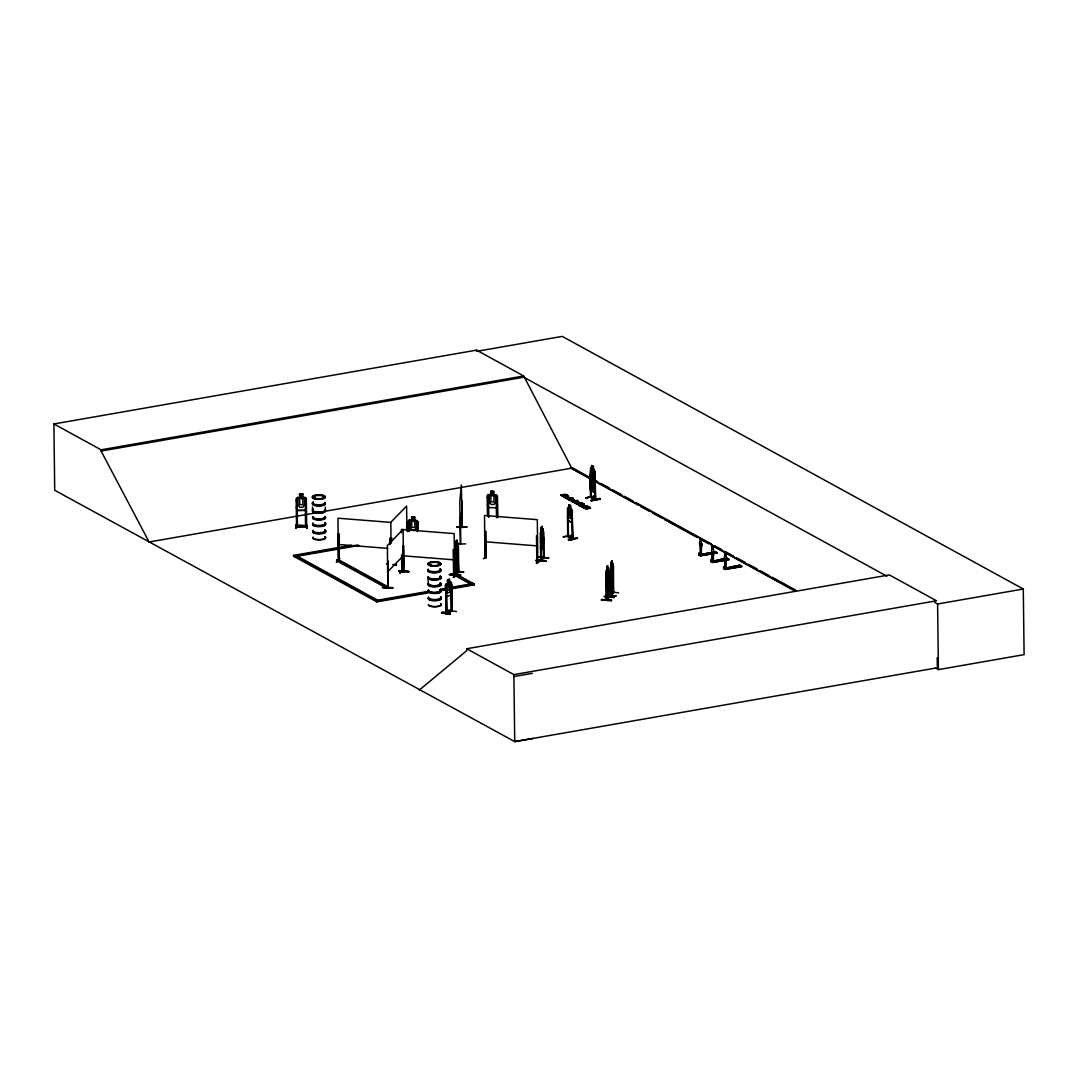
<?xml version="1.0" encoding="UTF-8"?>
<svg xmlns="http://www.w3.org/2000/svg" width="1078" height="1078" viewBox="0 0 1078 1078"><rect width="100%" height="100%" fill="white"/><g stroke="black" fill="none" stroke-linecap="round" stroke-linejoin="round"><path stroke-width="1.5" d="M701.293 554.537L701.535 546.209A2.291 1.038 80.1 0 0 701.266 542.638L700.943 539.431M726.316 559.778L726.06 568.119L724.968 567.513L724.632 558.956A2.291 1.038 80.1 0 1 724.82 555.642L724.942 552.974M295.736 528.341L296.356 524.663L296.315 528.328L295.844 525.148M296.275 507.307L297.353 510.5L305.317 510.393L306.435 507.172L305.236 510.325L297.434 510.393M297.056 500.448L296.127 500.569L297.056 500.448L297.488 526.805C295.736 523.814 307.823 525.592 305.519 526.63L305.303 500.381L306.246 500.367L305.303 500.488M299.495 494.223L302.891 494.169L299.495 494.223L299.657 497.564L297.973 498.656L298.04 504.693L299.765 507.253L302.931 507.226L304.589 504.625L304.522 498.588L302.81 497.537L302.891 494.169M306.664 526.616L306.435 525.794M306.556 525.66L297.488 526.024M465.656 543.864L455.32 544.094M698.962 555.022L715.576 551.99L698.935 555.008L698.84 553.54L700.619 553.014M700.053 542.059L700.174 542.045A2.291 1.038 80.1 0 0 699.986 545.36L699.865 545.374A2.291 1.038 80.1 0 1 700.053 542.059L700.161 539.404M700.633 555.911L700.457 552.96L699.406 552.852L699.433 554.766M712.639 545.522L713.218 549.281A2.291 1.038 80.1 0 1 713.488 552.839L713.366 561.153L712.275 560.56L711.938 552.003A2.291 1.038 80.1 0 1 712.127 548.675L712.235 546.02M711.561 560.061L712.76 560.021M712.585 559.617L710.928 560.156L711.062 561.625M712.571 560.008L711.48 559.469L711.507 561.382M724.2 568.335C724.025 565.627 726.249 566.934 724.443 567.217M608.477 581.204L606.308 583.535L608.477 581.204L608.706 577.673M456.87 527.209L467.205 526.98L456.856 526.684M460.373 517.346L460.791 543.851M461.856 501.243L462.179 527.533L461.33 485.019L459.807 501.688L460.239 543.891M462.233 527.465L461.883 500.96M543.191 544.565C541.924 556.113 546.169 527.533 540.725 537.491M541.735 534.324L541.83 533.529M611.455 600.473C598.708 600.459 597.401 598.546 611.469 600.042L611.334 600.756M605.903 595.393L606.038 594.679L616.023 595.918L606.025 595.11M460.117 527.937L461.654 511.268M383.04 587.335L392.971 587.604C391.018 589.855 370.037 585.772 392.837 588.238M386.53 563.969L386.53 563.565M396.3 564.993L396.434 564.373M450.51 574.695L450.671 573.981L460.562 574.763C452.342 576.191 439.635 573.28 460.549 575.248M450.644 574.048L460.549 574.79M545.737 561.315C532.397 560.29 532.775 559.725 545.886 560.681L545.872 561.112M700.646 554.227L700.484 553.041M725.157 566.974L724.497 566.799L725.427 566.637M572.795 497.861L567.459 499.101L572.795 497.861L566.88 497.847L568.052 498.777L566.907 498.319L572.162 498.521L573.334 499.572L571.65 499.801L573.334 500.125L571.65 499.801M541.547 543.002L540.981 545.832L541.318 542.706M542.773 542.504L541.466 546.506L540.967 544.43M450.86 594.813L451.574 591.445M446.198 583.885L445.43 585.314L446.252 596.902L451.008 594.921L451.466 591.418M711.655 559.927L712.518 559.886M567.54 516.914L567.971 520.418L571.758 522.493L572.324 519.529M595.123 480.357L594.517 483.281L594.975 480.33M594.49 489.587C595.905 478.848 596.094 496.675 590.623 487.525L590.178 484.035L590.717 487.512L594.584 489.574M594.989 489.547L594.423 492.511L595.043 489.587M613.53 566.314L613.234 592.846L613.867 591.647M613.18 592.779L613.032 564.346L613.692 592.819M606.752 569.925L606.658 600.244L605.863 572L606.833 569.858M610.62 576.016L610.808 565.842M540.388 538.879L540.711 537.396M700.538 553.391L698.84 553.54M457.719 555.803L455.468 558.215L454.997 546.667L457.692 542.881L458.541 572.216L458.797 570.99L458.096 571.219M458.285 571.906L455.401 574.884L455.32 545.185M450.227 613.894C451.062 615.929 442.425 609.717 441.495 612.87M540.428 547.503L540.86 550.427L540.752 531.117M699.689 553.189L700.08 555.008M563.268 536.669L572.135 535.402M563.282 537.033L572.364 535.456M585.799 497.807L595.15 496.392L585.799 497.834M586.028 497.861L595.123 495.84M458.406 571.556L455.765 573.604M458.015 572.189L458.797 571.946L458.393 545.684M543.73 557.474L540.765 559.873L543.379 557.447M543.649 557.838L540.711 560.803L540.725 559.792M540.886 538.394L541.277 533.516M541.385 530.47L541.237 527.236L541.116 560.856L541.089 534.297M615.983 595.891L605.903 595.312M593.25 488.684L593.965 480.505L593.237 475.667L591.499 474.805L590.852 484.844L591.714 487.862M450.631 574.493L460.575 575.302M545.845 561.207L535.833 560.614M608.747 571.259L609.03 597.535L608.989 570.99M611.536 594.355C608.854 595.568 617.195 588.709 611.495 594.557M611.159 569.022L611.213 595.582L613.921 591.647M339.691 558.404L336.323 561.934L339.691 558.795M402.04 571.623L399.763 573.173L402.687 570.073M400.234 572.701L403.064 570.1M483.362 558.754L486.326 556.221M296.288 525.067L296.248 528.193M724.861 552.758L725.588 552.569M593.291 477.177L592.415 479.683L591.014 476.112L592.105 480.236L591.054 483.389L591.606 483.779L592.455 481.138L593.843 485.046L592.779 480.626L593.789 477.594L591.768 476.314M404.021 571.663L403.293 545.347L403.32 571.892L403.981 571.583M589.733 508.546C588.601 505.299 587.753 509.881 585.26 508.344C583.117 506.256 587.779 510.702 587.038 508.021C594.274 506.323 585.192 511.295 584.532 507.186L587.281 505.946L581.999 506.525L582.322 507.239L586.459 505.973L581.999 506.525M569.871 497.901L570.572 498.346L568.766 497.699M455.967 574.87L455.778 548.379M543.838 557.151L543.393 558.135L543.716 531.602M462.287 526.509L461.748 527.519M446.75 612.425L446.858 613.369L446.481 584.896L447.464 583.4L447.357 580.085L449.432 579.25L450.402 589.275L449.432 592.294L447.586 593.089L446.561 590.933M314.776 498.427L313.873 497.766M322.996 496.473L323.575 496.298M323.211 496.729L323.912 496.459M429.26 564.818L430.782 565.074M429.947 564.872L430.567 565.128M430.122 564.872L431.146 564.993L430.284 565.182M439.608 563.282L438.544 563.43L439.581 563.511M438.867 563.12L439.595 563.349M709.135 552.812L708.569 553.284L709.674 553.418M720.656 559.9L722.139 559.778L720.872 559.495M721.761 560.034L721.034 559.63M733.417 566.907L734.859 566.785M565.411 497.16C566.435 498.023 559.819 495.961 565.869 495.988L565.856 495.435C556.733 497.78 566.597 491.042 566.88 496.675L568.578 497.147L565.357 497.942L564.158 497.295L570.572 497.793M585.367 507.576C586.445 509.881 589.1 504.679 590.501 508.412M572.418 539.081L567.702 536.507L567.432 508.264C568.025 505.959 572.149 509.193 572.122 510.932L572.607 539.121L572.607 538.165L568.551 535.995M593.399 469.658L595.029 471.679L595.366 499.909L594.867 471.719L594.315 470.345L590.69 468.175L590.326 476.287M590.717 468.297L590.165 486.96M590.03 475.465L590.582 474.495L594.382 476.638M589.909 478.309L590.515 477.419L591.633 478.012M590.057 478.362L590.542 477.541M487.579 515.567L487.391 495.57L488.442 494.465C493.266 496.54 488.038 488.226 494.007 491.487L493.913 494.856L495.597 496.001L495.664 502.025L494.034 504.544L490.921 504.396L489.223 501.742L489.156 495.705L490.8 494.708L490.786 491.447M488.28 497.564L487.364 497.524L488.28 497.564L488.523 517.251M487.485 504.261L488.55 507.522L496.392 507.832L497.484 504.706M494.02 494.748L496.203 494.815L497.376 496.042L497.605 517.548L497.281 496.042L496.163 494.91L488.469 494.6L487.485 495.651M698.867 554.82L710.335 552.677M698.854 554.685L700.377 555.776L717.045 553.041L700.269 555.722M713.582 551.882C716.547 554.618 712.356 550.157 715.684 552.34L699.258 555.183M716.816 552.947L715.253 551.586M725.669 558.727L727.313 559.63L725.669 558.498L727.219 558.647M727.569 558.835L710.806 561.517L727.34 558.431L729.119 559.657L712.45 562.393L712.558 561.059M728.58 559.388L727.327 558.202M740.33 565.68L723.5 568.47L740.478 565.896L723.742 568.591L723.621 567.122L725.251 566.61M724.834 569.171L741.812 566.61L725.359 569.467M699.46 553.324L699.932 555.035M606.82 566.705L607.642 565.775M611.32 595.528L610.876 566.839L612.102 560.964L612.223 564.333L612.856 563.511L613.112 564.427M611.253 562.029L612.21 560.964M611.415 562.406L611.94 561.813L611.428 563.484M608.571 569.09L608.194 568.173L607.709 568.861M606.173 570.599L608.302 568.187M611.334 561.961L610.822 565.937L612.856 563.511L613.005 564.414M606.267 573.671L606.456 599.947M610.876 578.738L612.883 576.447L610.849 578.873L610.539 575.948M601.349 600.055L611.482 600.581M604.327 596.646L614.15 597.535M609.178 596.525L608.706 596.525M606.604 599.206L608.679 596.835M609.03 596.862L606.442 598.991M608.598 569.022L609.191 597.481M611.495 594.328L610.808 595.541L613.409 592.536M618.691 592.873L608.733 591.66M541.304 533.597L542.207 532.519L542.692 536.467M540.765 550.292L542.921 548.001M540.752 550.427L543.029 548.001M390.735 522.385L337.953 518.208L338.465 560.412L338.142 534.162L339.044 534.23L339.233 560.614L339.044 534.23M339.26 559.495L338.249 559.549L339.112 559.657M336.875 561.975L338.263 560.506M389.993 543.11L390.034 538.259L390.115 544.592M391.301 537.895L391.341 541.062M406.608 530.214L406.77 522.035L407.228 531.548M418.129 530.376L418.048 521.725L416.997 520.458L409.411 519.906L408.495 521.024L408.481 531.104M387.824 561.207L388.201 587.793L388.174 561.234M403.347 571.866L403.63 545.374M408.791 571.839L399.008 571.003M403.644 570.963L403.334 570.909M402.7 571.825L402.593 554.954L402.7 571.825L401.784 571.785M453.784 575.881L453.474 549.497L453.595 575.854L454.7 575.935L453.932 575.733M484.844 557.811L485.949 557.744L484.911 557.825L484.709 531.441L485.612 531.521L486.03 557.771M485.801 557.892L485.612 531.521M453.771 574.924L454.781 574.87L453.69 574.79M454.66 574.843L454.458 575.948L454.377 549.564L453.38 549.605M453.299 577.39L456.196 574.372M453.447 577.336L456.264 574.237M484.925 556.733L486.016 556.814L485.154 556.72M537.396 535.726L536.507 535.658L536.804 561.934L537.909 561.854L537.814 561.018M536.709 560.937L536.723 561.894L537.841 561.84L537.302 519.663L484.521 515.5L484.952 557.811M536.709 561.207L537.72 560.883M536.48 562.918C539.337 558.067 541.493 560.385 536.979 563.484L536.426 562.891L539.377 559.913M539.849 560.398L536.521 563.363L539.458 560.358M409.411 519.906L408.387 520.97L408.589 530.996M408.387 522.897L409.384 522.857L409.478 531.063M411.729 520.189L411.607 516.807L414.855 517.063L414.76 520.431L416.391 521.631L416.472 527.668L414.882 530.12L411.85 529.877L410.192 527.169L410.112 521.146L411.648 520.041M409.384 522.857L409.384 531.171M418.129 521.725L418.264 530.363M417.267 530.147L417.28 523.49L417.388 531.683M418.075 523.665L417.186 523.585M387.689 571.785L403.415 555.642M458.783 571.919L455.832 574.897L455.509 546.182L455.913 541.304L456.883 540.321L457.032 543.555M456.021 541.318L456.991 540.321M455.59 558.229L457.827 555.817L458.11 552.381M458.069 571.529L455.9 573.914M541.264 527.304L542.301 526.253L542.315 529.621L542.989 528.921M541.439 527.681L542.018 527.088L541.439 528.759M543.299 529.716L543.002 528.799L540.657 531.198L541.412 530.551M540.819 544.013L543.043 541.722M543.15 541.735L540.792 544.134L540.455 541.223M539.108 557.232L548.985 557.986L538.96 556.895M540.725 560.749L541.425 559.603M700.174 539.013L700.956 539.175M724.308 566.705L724.699 568.618M568.645 499.747L569.656 498.494L568.645 499.747L570.262 498.575L572.566 498.75M569.076 499.99L570.262 499.127M445.955 612.533L445.888 613.557L451.884 610.943M445.942 613.517L446.171 587.038L446.764 613.382M451.21 610.283L451.871 609.986M451.305 611.172L450.968 584.963L451.803 584.788L452.14 611.078L446.238 613.611L445.632 587.281M314.52 498.346L313.644 498.103L314.857 497.659M323.238 496.419L323.44 496.136M430.001 564.481L429.704 565.141M709.971 553.149L708.583 553.162L709.486 553.257M720.656 559.778L721.573 559.873M564.481 496.459L563.767 496.109L567.729 495.354L566.705 496.082M446.804 612.439L445.874 612.6L451.21 610.552M403.738 571.892L403.63 570.599M543.851 558.108L543.218 529.635L543.73 558.161M541.223 560.789L544.094 556.935M296.342 526.711L306.556 526.616M590.421 497.227L595.272 499.882M594.813 498.723L595.703 498.858L591.31 496.769M594.786 499.626L594.867 473.336L595.716 499.842L590.771 497.16M572.027 537.882L572.944 538.07M572.944 538.097L568.241 536.049M584.532 507.186L588.332 506.525L588.655 507.239L583.467 507.873L586.459 505.973M583.467 507.873L586.459 506.525M447.909 610.013L456.546 611.63M445.43 585.314L446.238 583.98L450.739 581.877L451.412 582.848L451.52 611.293L451.669 610.027M451.507 610.606L446.548 612.587M447.451 580.099L449.432 579.25L449.324 582.605M445.443 586.863L451.399 584.303M445.443 588.359L451.426 585.812M313.994 498.252L314.574 497.753M429.718 564.535L430.176 564.683M296.437 525.754L296.558 526.846L296.167 498.615L297.232 497.443L305.114 497.376L306.327 498.535L306.664 526.724L296.558 526.832M297.407 525.875L296.356 525.875M451.776 610.97L451.48 582.78M580.57 504.046L582.322 503.345L582.228 504.585L581.109 503.803L577.202 504.437L576.73 503.049L580.166 502.914L576.083 503.817L575.773 503.103L578.064 502.361L574.52 502.968L577.956 501.701M576.73 503.049L579.034 502.294L575.531 502.927M537.828 561.975L537.679 561.045M574.52 502.968L577.97 502.254M712.356 545.522L713.151 546.034M564.198 496.823C570.087 494.452 564.805 499.168 568.039 498.238M580.072 506.013L582.915 504.774L579.196 505.528C576.474 503.13 580.772 507.28 584.209 504.113L580.072 506.013L583.656 505.434L582.403 504.976M401.811 571.65L402.781 571.704M536.884 560.978L536.817 561.786M570.882 499.693L569.71 500.3L571.636 500.744L570.383 499.599L573.927 499.491L569.696 499.64L571.623 500.205M575.248 501.23L572.135 501.257L575.248 501.23C575.396 499.599 567.863 499.882 571.609 500.744M578.792 503.965L578.024 504.342L581.729 504.679L582.322 503.345M579.412 504.1L578.805 504.437M579.412 504.639L579.182 505.11M593.156 472.838L591.66 471.868M593.21 472.757L591.566 471.881M589.976 475.385L590.555 490.45L590.111 486.96M591.606 475.115L591.014 481.893L591.876 484.925L593.412 485.733L594.194 483.591L593.345 475.977M590.515 477.419L594.328 479.562L594.935 480.909M593.183 478.915L594.247 479.481M533.165 738.43L514.718 741.61L54.709 490.274L53.9 423.964L476.53 350.134L523.733 375.993L571.731 468.162L590.933 478.686M53.9 423.964L101.089 449.822L523.733 375.993M101.089 449.822L101.103 451.062L523.746 377.219L886.884 576.204M101.103 451.062L149.101 541.991L313.792 513.222M325.367 511.201L572.728 467.987L590.192 477.729M593.358 466.437L594.14 477.298L593.358 479.44L591.862 478.619L591.027 475.6L591.647 465.561L593.358 466.437L593.345 469.738M590.501 470.938L590.946 471.18M595.312 473.579L594.544 473.39M566.691 495.53L567.298 496.406C565.182 492.444 562.851 498.764 560.937 494.775L561.732 494.64M560.951 495.328L561.773 495.193M566.893 494.937L566.193 496.163L567.298 496.406M565.869 495.988L566.139 495.233M560.937 494.775C564.01 497.147 564.818 492.767 567.729 495.354M567.729 495.893L566.368 495.354M566.893 495.489C564.293 492.538 560.668 498.238 566.193 496.163M566.907 496.891L564.845 496.675L566.92 497.443M566.893 496.688L567.917 496.621L566.88 496.136M565.02 497.214L568.578 496.594L567.486 496.567M567.944 497.74L566.26 498.413L569.656 498.494M567.459 499.101L569.656 499.047M572.62 501.93L572.283 501.203L572.62 501.93L577.633 501.054L577.296 500.327L575.746 501.149L577.633 501.054M571.744 499.586C576.851 499.437 568.362 501.957 575.234 500.691M577.633 500.502L572.283 501.203M572.297 501.742L571.461 501.162L575.746 501.149M595.635 498.858L590.987 496.823M591.256 500.798C618.139 494.101 572.714 504.841 600.055 498.535M568.995 504.76L570.599 505.649L571.313 510.487L570.612 518.653L569.103 517.831L568.268 514.812L568.2 508.776L568.995 504.76L570.599 505.649M580.786 503.251L576.865 503.709L580.786 503.251L580.799 504.167M581.123 504.342L581.675 502.847M581.042 502.954L582.039 503.049M576.865 504.248L580.786 503.615M582.336 503.898L581.069 503.413L582.659 503.534M581.621 504.261L582.659 504.073M579.196 505.528L578.859 504.8L584.209 504.113M578.873 505.353L584.209 504.652M428.047 592.913L376.869 601.861L293.539 556.194L293.526 555.386L351.307 545.279M293.539 556.194L357.923 544.956M296.154 556.437L358.88 545.481M581.999 507.064L585.206 506.512M567.742 510.15L568.187 510.393M583.467 507.32L588.655 506.7M585.799 507.509L588.655 507.239M584.545 508.25L585.367 508.129M572.175 510.918L572.378 519.569M589.733 508.007L590.488 507.873M572.378 538.771L572.108 512.549L572.957 539.054L568.012 536.372M572.553 512.791L571.798 512.602M336.713 559.981L338.479 559.671L386.773 586.136L386.786 586.958L385.021 587.267L336.727 560.803L336.713 559.981L385.008 586.445L386.773 586.136M571.758 522.493L568.012 520.337M567.863 520L568.564 536.669L568.227 535.766M568.187 536.696L568.308 520.243M577.336 537.814L568.227 539.337C569.036 542.382 578.212 536.682 577.579 538.448M577.377 538.272L568.497 540.011M455.159 574.83L471.544 583.804L471.544 584.626L455.172 575.652L455.159 574.83L456.924 574.52L474.266 584.02L474.266 584.842L451.156 588.884M455.172 575.652L456.937 575.342L466.491 580.584M701.145 542.665L701.266 542.638A2.291 1.038 80.1 0 1 701.414 546.223L701.535 546.209M428.734 591.283L375.899 600.513L375.912 601.335L428.748 592.105M440.282 589.262L445.241 588.399M451.844 587.24L473.309 583.494L474.266 584.842M293.526 555.386L376.855 601.039L428.033 592.091M439.595 590.084L446.198 588.925M451.143 588.062L474.266 584.02M441.953 589.801L445.254 589.221M451.857 588.062L473.309 584.316M439.608 590.892L446.211 589.747M712.1 546.317L712.127 548.675M713.191 546.91L713.218 549.281M699.406 552.852L699.568 554.739M699.986 545.36L700.188 553.944L701.414 554.523M707.667 553.135L709.324 552.623L710.968 553.755L709.324 552.623M711.938 552.003L712.396 560.533L713.488 561.139M713.596 552.111L716.897 552.718M698.989 554.523L702.034 554.995L700.188 553.944M700.053 555.601L716.897 552.488M724.793 553.27L724.82 555.642M726.181 559.805A2.291 1.038 80.1 0 0 725.912 556.235L725.804 553.284M725.912 556.235L726.006 553.849M711.049 560.237L711.062 561.139L714.108 560.695L714.242 561.907M719.74 559.765L721.411 559.239L723.055 560.371L721.411 559.239M722.893 558.983C727.246 561.517 720.198 558.094 724.564 558.916M727.65 558.606L710.847 561.53L712.706 562.527L728.997 559.469M728.971 559.105L712.396 562.352M723.621 567.122L723.756 568.093L725.427 567.81M732.434 566.718L734.105 566.193L735.748 567.324M735.587 565.937C740.141 568.254 732.744 565.519 737.244 565.654L738.888 566.772L737.244 565.654M738.363 565.451C742.917 567.769 735.519 565.034 740.02 565.168L741.664 566.058M466.707 648.754L889.337 574.924L936.526 600.783L513.896 674.612L466.707 648.754L466.72 650.667L419.329 690.055M934.707 602.4L937.604 603.99L1023.291 589.019L1024.1 654.642L938.412 669.613L935.461 667.996M937.348 667.767L514.718 741.61L513.896 674.612M149.101 541.991L150.098 541.816M513.923 676.526L532.37 673.346M314.318 497.847L315.275 497.928M571.636 499.249L572.512 499.222L572.162 498.521M575.773 503.103L580.166 502.914M575.517 502.388L579.034 502.294M574.52 502.429L578.064 502.361M306.691 525.107L307.217 528.22L306.637 527.681M590.798 497.47L590.987 496.554M612.102 560.964L612.25 564.198M610.404 567.324L610.862 595.555M604.179 596.323L614.164 597.01M543.083 535.901L542.773 535.065M484.615 531.548L485.504 531.616M338.047 534.27L338.937 534.338M389.94 538.367L390.937 538.326L390.883 543.177M393.12 564.576L396.448 564.737L392.998 564.737M398.847 570.653L408.778 571.434L398.847 571.192M398.873 571.084L408.926 571.785M388.511 586.769L387.851 587.766L387.366 545.535L403.091 529.392L403.536 565.896M411.688 516.968L414.747 517.17M543.002 528.799L543.191 529.702M540.321 532.599L540.765 560.829M484.844 541.749L537.626 545.913M457.894 543.703L457.584 542.867M338.276 544.457L387.757 548.379M401.717 555.696L454.498 559.873M455.266 571.084L463.675 572.054L455.428 571.407M455.28 571.636L463.688 572.108M572.661 501.135L571.461 500.623L575.746 500.596M734.307 566.381L734.738 566.907L733.525 566.772M401.824 571.771L401.717 556.464M450.2 614.325L441.508 612.816L450.24 614.447M446.252 596.902L445.686 593.951M609.339 597.199L606.685 600.217L606.604 573.685M306.839 525.04L306.718 528.099M608.693 597.468L608.181 568.295M456.722 574.358L453.838 577.377M590.596 490.369L594.517 492.498M711.898 559.765L712.006 561.665M1023.291 589.019L562.244 336.39L476.543 351.361L476.53 350.134M593.304 466.504L591.647 465.561L591.835 468.917L590.582 468.189M591.822 476.031L593.331 476.867M594.881 480.128L597.832 481.745M600.783 483.362L609.636 488.213M612.6 489.83L621.454 494.694M624.405 496.311L633.271 501.162M636.222 502.779L711.534 544.04M714.485 545.657L721.869 549.713M724.82 551.33L733.687 556.181M736.638 557.798L745.491 562.649M748.455 564.266L757.308 569.13M760.26 570.747L769.126 575.598M772.077 577.215L795.699 590.165M593.884 480.303L796.184 591.148M570.195 467.865L589.343 478.362M595.245 481.583L637.947 504.989M640.898 506.606L649.738 511.444M652.675 513.061L661.515 517.898M664.466 519.515L696.86 537.262M699.811 538.879L708.65 543.73M711.588 545.333L795.537 591.337M592.011 481.799L594.477 483.16M591.997 481.906L594.517 483.281M741.664 566.287L740.034 565.398L723.944 568.551M707.667 552.92L709.297 553.809M719.74 559.536L721.384 560.425M732.434 566.489L734.078 567.392M702.155 554.146L702.169 555.291L700.363 554.375L700.363 555.278M600.136 499.06L590.987 500.677L600.325 499.181M724.968 567.513L726.801 568.564L726.922 567.729L726.936 568.861M711.062 561.139L712.45 561.894L714.108 561.611L714.108 560.695M723.756 568.093L725.144 568.861L725.265 568.012L725.278 569.265M580.166 503.466L579.829 502.739M580.799 503.803L580.463 503.076M567.459 498.548L567.796 499.276M338.492 560.493L345.809 564.508M348.733 566.112L357.519 570.922M360.443 572.526L369.228 577.336M372.153 578.94L386.786 586.958M297.717 557.205L316.622 567.567M323.885 571.556L328.251 573.941M335.514 577.929L350.054 585.893M357.33 589.868L361.682 592.267M368.959 596.242L377.677 601.025L377.664 600.203L296.248 555.601L296.261 556.41M724.712 566.664L724.847 568.591M305.074 497.51L306.219 498.575M590.488 497.254L590.38 487.404M542.207 529.608L542.773 536.224L541.425 540.226L540.913 538.138M612.115 564.333L612.641 570.936L611.415 574.951L610.943 572.863M607.574 568.995L608.1 575.598L606.874 579.614L606.402 577.538M723.634 568.402L724.955 568.982M571.583 509.463L572.27 510.891M487.62 504.221L488.63 507.415M455.59 552.219L456.102 554.308L457.463 550.292L456.883 540.321M541.695 541.816L542.261 544.417L542.517 543.784M567.594 516.928L568.119 520.324M724.766 558.93L725.09 567.5M937.604 603.99L938.412 669.613M937.227 657.728L937.321 666.096M712.127 559.725L712.154 561.638M607.682 569.009L607.561 565.627L606.86 569.939M591.148 487.593L590.946 497.484L590.704 487.337M590.623 471.234L590.69 476.153M567.877 510.446L568.241 536.723M496.688 517.507L496.459 497.82L497.376 497.861L496.392 497.928L496.635 517.615M488.347 497.457L488.59 517.144M487.512 495.611L487.647 515.459M457.867 543.784L458.069 572.216M456.924 574.52L456.937 575.342M455.428 548.352L455.792 574.924M454.7 575.935L454.175 533.623L401.393 529.446L401.434 532.734M428.128 578.172L428.195 583.993M406.945 530.241L406.581 506.081L390.856 522.224L390.991 543.069M401.609 554.995L401.811 571.758M391.651 537.922L391.691 541.089M391.395 538.205L391.422 541.358M385.008 586.445L385.021 587.267M376.855 601.039L376.869 601.861M325.34 507.064L325.367 510.083M312.485 507.105L312.499 510.11M294.483 555.898L294.496 556.72M325.138 503.547A6.441 1.954 -0.7 0 1 317.848 506A6.441 1.954 -0.7 0 1 313.388 503.116M325.125 502.335A6.441 1.954 -0.7 0 1 317.835 504.787A6.441 1.954 -0.7 0 1 313.361 501.89M325.219 510.797A6.441 1.954 -0.7 0 1 317.943 513.249A6.441 1.954 -0.7 0 1 313.469 510.352M325.3 510.366A6.535 1.981 -0.7 0 1 317.916 512.859A6.535 1.981 -0.7 0 1 313.388 509.921M325.3 509.988A6.535 1.981 -0.7 0 1 317.916 512.481A6.535 1.981 -0.7 0 1 313.388 509.544M325.206 509.571A6.441 1.954 -0.7 0 1 317.929 512.037A6.441 1.954 -0.7 0 1 313.455 509.139M325.219 503.116A6.535 1.981 -0.7 0 1 317.835 505.609A6.535 1.981 -0.7 0 1 313.307 502.671M325.219 502.752A6.535 1.981 -0.7 0 1 317.835 505.232A6.535 1.981 -0.7 0 1 313.294 502.308M325.273 516.914A6.414 1.94 -0.7 0 1 318.859 519.367A6.414 1.94 -0.7 0 1 312.889 516.941M325.273 516.456A6.414 1.94 -0.7 0 1 318.845 518.922A6.414 1.94 -0.7 0 1 312.876 516.497M325.313 516.605A6.455 1.954 -0.7 0 1 318.845 519.084A6.455 1.954 -0.7 0 1 312.849 516.631M325.313 517.13A6.455 1.954 -0.7 0 1 318.859 519.609A6.455 1.954 -0.7 0 1 312.849 517.17M324.882 530.969A6.441 1.954 -0.7 0 1 319.87 533.893A6.441 1.954 -0.7 0 1 313.038 531.467M324.923 537.033A6.414 1.94 -0.7 0 1 319.95 539.943A6.414 1.94 -0.7 0 1 313.132 537.545M324.923 536.615A6.414 1.94 -0.7 0 1 319.937 539.526A6.414 1.94 -0.7 0 1 313.132 537.114M324.95 530.538A6.535 1.981 -0.7 0 1 319.883 533.489A6.535 1.981 -0.7 0 1 312.943 531.036M324.95 530.16A6.535 1.981 -0.7 0 1 319.87 533.125A6.535 1.981 -0.7 0 1 312.943 530.672M324.869 529.756A6.441 1.954 -0.7 0 1 319.856 532.667A6.441 1.954 -0.7 0 1 313.024 530.255M324.788 523.719A6.441 1.954 -0.7 0 1 319.789 526.643A6.441 1.954 -0.7 0 1 312.943 524.231M324.855 523.288A6.535 1.981 -0.7 0 1 319.789 526.253A6.535 1.981 -0.7 0 1 312.863 523.8M324.855 522.911A6.535 1.981 -0.7 0 1 319.789 525.875A6.535 1.981 -0.7 0 1 312.849 523.423M324.774 522.507A6.441 1.954 -0.7 0 1 319.775 525.431A6.441 1.954 -0.7 0 1 312.93 523.005M325.286 517.534A6.414 1.94 -0.7 0 1 318.859 520A6.414 1.94 -0.7 0 1 312.889 517.575M440.228 577.175A6.441 1.954 -0.7 0 1 435.229 580.085A6.441 1.954 -0.7 0 1 428.384 577.673M440.309 583.211A6.441 1.954 -0.7 0 1 435.296 586.136A6.441 1.954 -0.7 0 1 428.465 583.724M440.282 582.834A6.428 1.94 -0.7 0 1 435.296 585.745A6.455 1.954 -0.7 0 1 428.451 583.481M428.465 583.333A6.428 1.94 -0.7 0 0 435.296 585.745A6.455 1.954 -0.7 0 0 440.309 582.982M440.296 576.73A6.535 1.981 -0.7 0 1 435.229 579.694A6.535 1.981 -0.7 0 1 428.303 577.242M440.296 576.366A6.535 1.981 -0.7 0 1 435.229 579.331A6.535 1.981 -0.7 0 1 428.289 576.878M440.215 575.962A6.441 1.954 -0.7 0 1 435.216 578.873A6.441 1.954 -0.7 0 1 428.37 576.461M440.134 569.925A6.441 1.954 -0.7 0 1 435.135 572.849A6.441 1.954 -0.7 0 1 428.303 570.437M440.215 569.494A6.535 1.981 -0.7 0 1 435.148 572.458A6.535 1.981 -0.7 0 1 428.209 570.006M440.215 569.117A6.535 1.981 -0.7 0 1 435.135 572.081A6.535 1.981 -0.7 0 1 428.209 569.629M440.12 568.712A6.441 1.954 -0.7 0 1 435.121 571.636A6.441 1.954 -0.7 0 1 428.289 569.211M440.323 583.521A6.455 1.954 -0.7 0 1 435.31 586.445A6.455 1.954 -0.7 0 1 428.451 584.02M440.484 597.818A6.441 1.954 -0.7 0 1 436.307 600.689A6.441 1.954 -0.7 0 1 428.37 598.829M440.565 603.626A6.455 1.954 -0.7 0 1 436.388 606.496A6.455 1.954 -0.7 0 1 428.438 604.637M440.552 597.387A6.535 1.981 -0.7 0 1 435.485 600.338A6.535 1.981 -0.7 0 1 428.545 597.886M440.552 597.01A6.535 1.981 -0.7 0 1 435.472 599.974A6.535 1.981 -0.7 0 1 428.545 597.522M440.39 590.569A6.441 1.954 -0.7 0 1 435.391 593.493A6.441 1.954 -0.7 0 1 428.559 591.081M440.471 590.138A6.535 1.981 -0.7 0 1 435.391 593.102A6.535 1.981 -0.7 0 1 428.465 590.65M440.457 589.76A6.535 1.981 -0.7 0 1 435.391 592.725A6.535 1.981 -0.7 0 1 428.451 590.272M440.376 589.356A6.441 1.954 -0.7 0 1 435.377 592.28A6.441 1.954 -0.7 0 1 428.532 589.855M440.296 583.899A6.428 1.94 -0.7 0 1 435.31 586.823A6.428 1.94 -0.7 0 1 428.478 584.411M440.552 603.855A6.441 1.954 -0.7 0 1 436.388 606.725A6.441 1.954 -0.7 0 1 428.451 604.866M440.471 596.606A6.441 1.954 -0.7 0 1 435.458 599.516A6.441 1.954 -0.7 0 1 428.626 597.104M613.139 572.997L613.018 576.528L613.139 572.997M543.325 538.286L543.177 541.816L543.433 538.299M592.496 472.851L592.55 473.606L592.523 472.811M607.386 566.476L606.874 568.146L607.386 566.476M607.588 570.073L606.766 571.003L606.847 577.04L607.655 576.097L607.588 570.073M612.129 565.411L611.307 566.341L611.388 572.364L612.196 571.434L612.129 565.411M542.234 536.965L541.358 537.895L541.425 543.932L542.301 543.002L542.234 536.965M456.695 541.156L456.129 542.84L456.695 541.156M456.897 544.767L455.994 545.697L456.075 551.72L456.978 550.791L456.897 544.767M542.221 530.686L541.318 531.616L541.385 537.639L542.288 536.709L542.221 530.686M448.96 580.045L447.774 581.635L448.96 580.045M449.337 583.67L447.478 584.478L447.545 590.501L449.405 589.706L449.337 583.67M594.409 476.543L595.002 477.985L594.409 476.543M302.217 494.842L300.183 494.869L300.196 495.947L302.231 495.92L302.217 494.842M302.824 498.615L299.671 498.642L299.738 504.666L302.905 504.639L302.824 498.615M493.333 492.134L491.325 492.04L491.339 493.118L493.347 493.212L493.333 492.134M493.926 495.92L490.813 495.786L490.894 501.809L494.007 501.957L493.926 495.92M606.079 580.678L606.308 583.535L606.106 580.624M414.181 517.696L412.241 517.548L412.254 518.626L414.195 518.774L414.181 517.696M414.774 521.509L411.742 521.267L411.809 527.29L414.841 527.533L414.774 521.509M592.981 473.215L591.997 472.69L592.994 474.293L592.981 473.215M592.819 476.153L591.835 475.627L592.833 477.231L592.819 476.153M593.143 480.074L591.606 479.252L591.674 485.275L593.21 486.097L593.143 480.074M593.372 483.16L591.835 482.338L591.755 470.008L593.264 470.83L593.372 483.16M592.94 466.922L591.984 466.383L592.954 468L592.94 466.922M570.195 506.134L569.224 505.595L570.208 507.212L570.195 506.134M570.505 510.042L568.995 509.22L569.076 515.257L570.585 516.079L570.505 510.042M315.423 498.481A6.414 1.94 -0.7 0 0 325.192 496.769A6.414 1.94 -0.7 0 0 315.733 495.112A6.414 1.94 -0.7 0 0 315.423 498.481M315.423 499.101A6.414 1.94 -0.7 0 0 325.206 497.389A6.414 1.94 -0.7 0 0 315.733 495.745A6.414 1.94 -0.7 0 0 315.423 499.101M315.409 498.71A6.455 1.954 -0.7 0 0 325.233 496.998A6.455 1.954 -0.7 0 0 315.719 495.328A6.455 1.954 -0.7 0 0 315.409 498.71M431.011 565.357A6.441 1.954 -0.7 0 0 440.821 563.646A6.441 1.954 -0.7 0 0 431.321 561.975A6.441 1.954 -0.7 0 0 431.011 565.357M431.025 565.937A6.428 1.94 -0.7 0 0 440.821 564.225A6.428 1.94 -0.7 0 0 431.335 562.568A6.428 1.94 -0.7 0 0 431.025 565.937M431.011 565.586A6.455 1.954 -0.7 0 0 440.835 563.875A6.455 1.954 -0.7 0 0 431.321 562.204A6.455 1.954 -0.7 0 0 431.011 565.586"/></g></svg>
